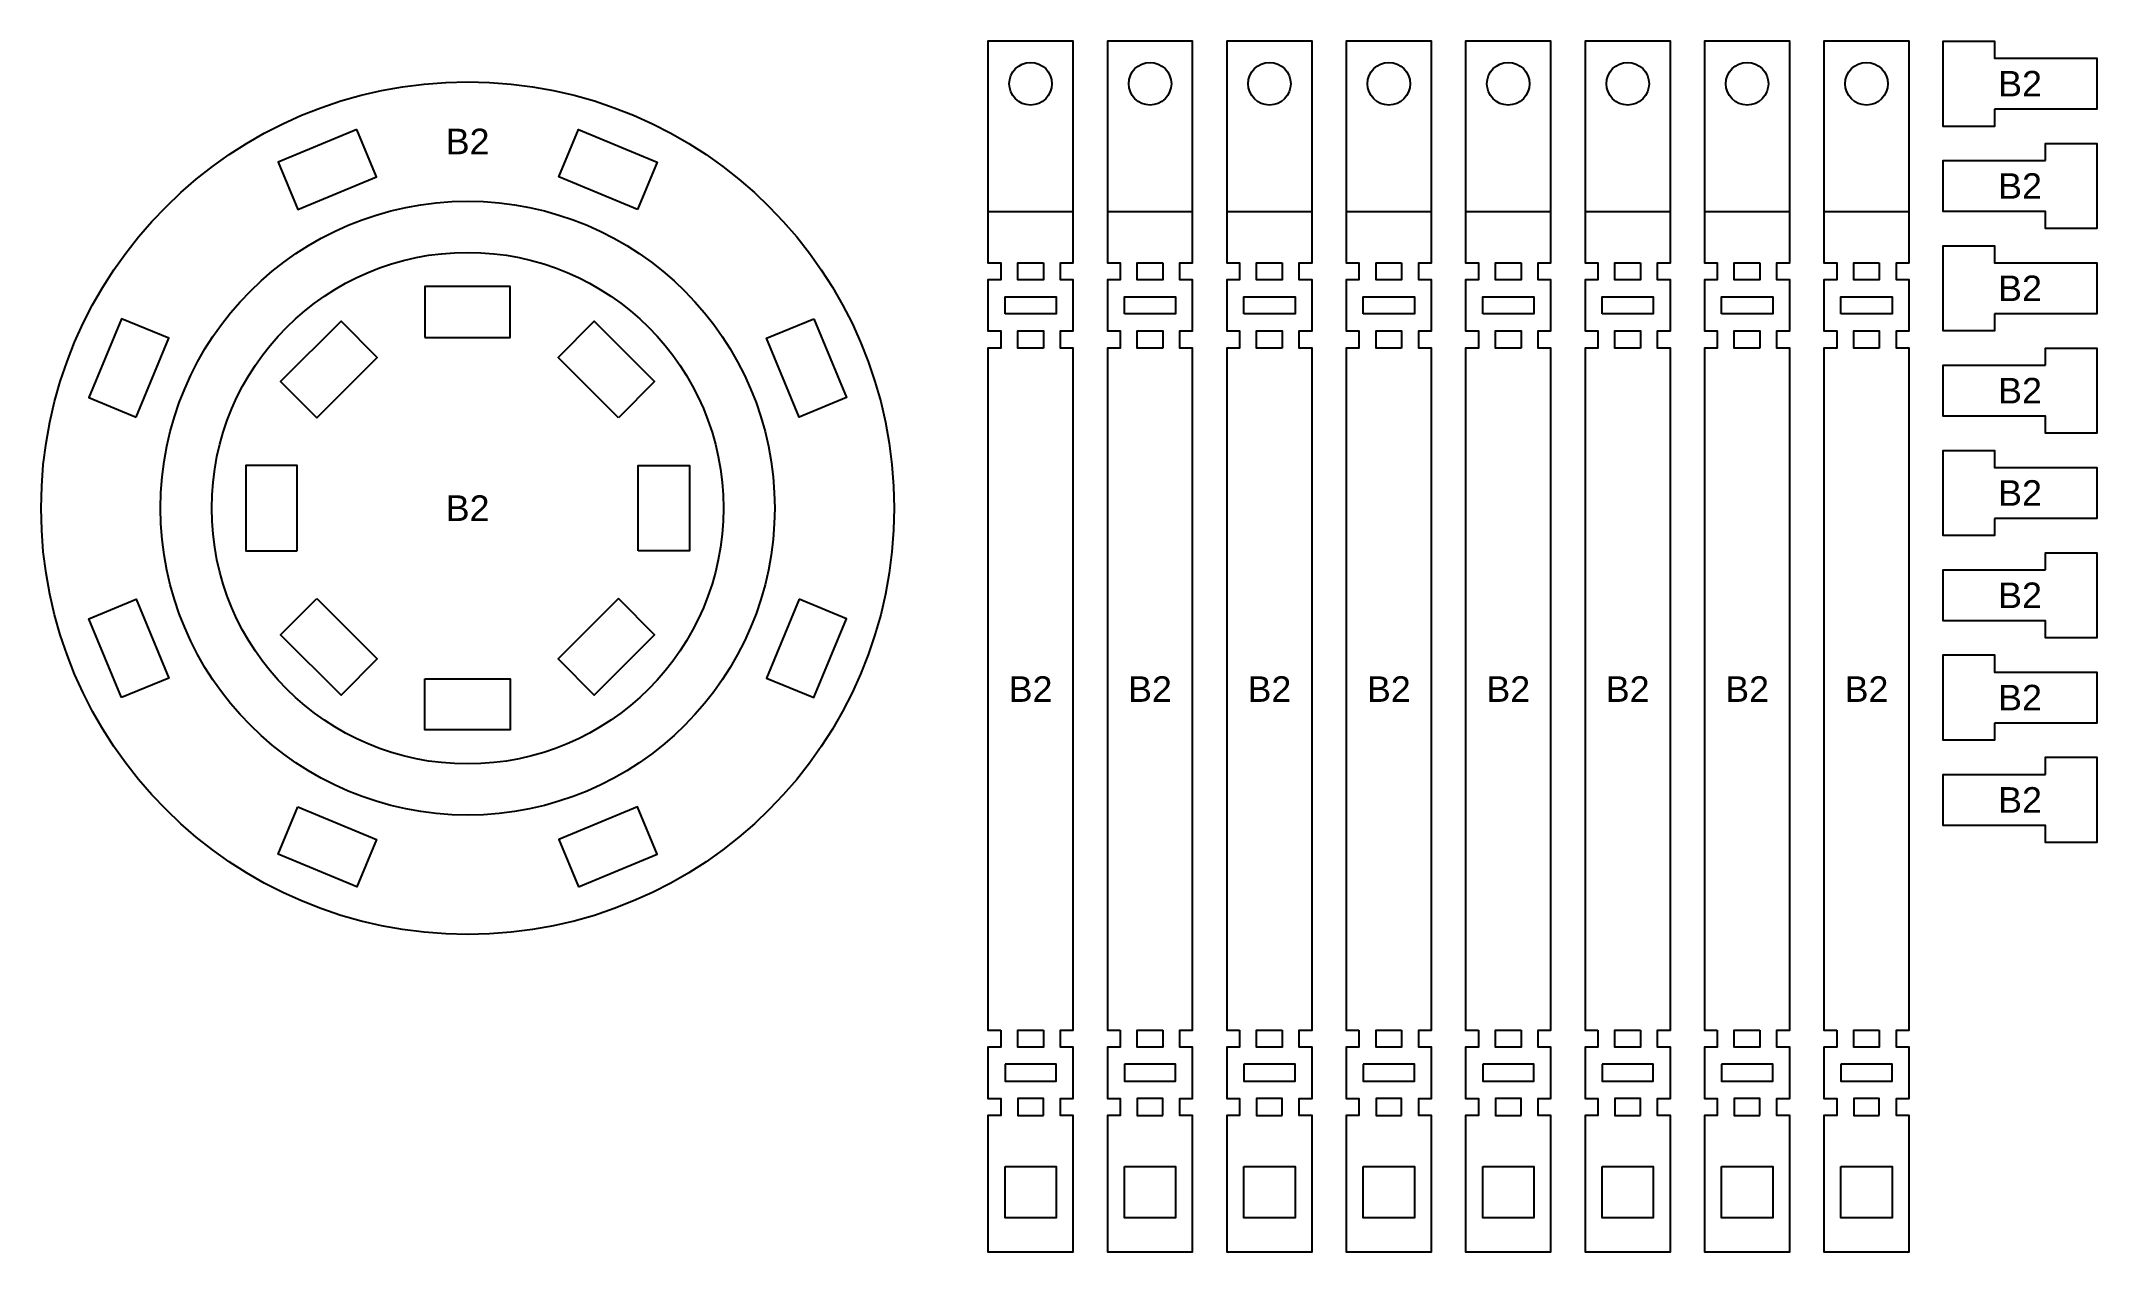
# Model space of a CAD drawing. Header units: millimetres. Extents: x 2891 to 3011, y 1513 to 1584.
import ezdxf

# ---------------------------------------------------------------- set-up
doc = ezdxf.new("R2010")
doc.units = ezdxf.units.MM
for name, color, linetype in [('0 - Marcacao', 6, 'Continuous'), ('1 - Interna', 3, 'Continuous'), ('2 - Externa', 1, 'Continuous')]:
    doc.layers.add(name, color=color, linetype=linetype)
doc.styles.get("Standard").update_dxf_attribs({"font": 'arial.ttf'})

msp = doc.modelspace()

# ---------------------------------------------------------------- linework, layer by layer
at = {"layer": '0 - Marcacao'}
for p, q in [((2946.35, 1573.91), (2951.35, 1573.91)), ((2953.35, 1573.91), (2958.35, 1573.91)), ((2960.35, 1573.91), (2965.35, 1573.91)), ((2967.35, 1573.91), (2972.35, 1573.91)), ((2974.35, 1573.91), (2979.35, 1573.91)), ((2981.35, 1573.91), (2986.35, 1573.91)), ((2988.35, 1573.91), (2993.35, 1573.91)), ((2995.35, 1573.91), (3000.35, 1573.91))]:
    msp.add_line(p, q, dxfattribs=at)
at = {"layer": '1 - Interna'}
for points in [[(2909.36, 1578.73), (2904.74, 1576.81), (2905.89, 1574.04), (2910.51, 1575.95)], [(2925.81, 1574.04), (2921.19, 1575.95), (2922.34, 1578.73), (2926.96, 1576.81)], [(2949.6, 1570.91), (2949.6, 1569.91), (2948.1, 1569.91), (2948.1, 1570.91)], [(2956.6, 1570.91), (2956.6, 1569.91), (2955.1, 1569.91), (2955.1, 1570.91)], [(2963.6, 1570.91), (2963.6, 1569.91), (2962.1, 1569.91), (2962.1, 1570.91)], [(2970.6, 1570.91), (2970.6, 1569.91), (2969.1, 1569.91), (2969.1, 1570.91)], [(2977.6, 1570.91), (2977.6, 1569.91), (2976.1, 1569.91), (2976.1, 1570.91)], [(2984.6, 1570.91), (2984.6, 1569.91), (2983.1, 1569.91), (2983.1, 1570.91)], [(2991.6, 1570.91), (2991.6, 1569.91), (2990.1, 1569.91), (2990.1, 1570.91)], [(2998.6, 1570.91), (2998.6, 1569.91), (2997.1, 1569.91), (2997.1, 1570.91)], [(2913.35, 1566.52), (2918.35, 1566.52), (2918.35, 1569.52), (2913.35, 1569.52)], [(2947.35, 1567.91), (2947.35, 1568.91), (2950.35, 1568.91), (2950.35, 1567.91)], [(2954.35, 1567.91), (2954.35, 1568.91), (2957.35, 1568.91), (2957.35, 1567.91)], [(2961.35, 1567.91), (2961.35, 1568.91), (2964.35, 1568.91), (2964.35, 1567.91)], [(2968.35, 1567.91), (2968.35, 1568.91), (2971.35, 1568.91), (2971.35, 1567.91)], [(2975.35, 1567.91), (2975.35, 1568.91), (2978.35, 1568.91), (2978.35, 1567.91)], [(2982.35, 1567.91), (2982.35, 1568.91), (2985.35, 1568.91), (2985.35, 1567.91)], [(2989.35, 1567.91), (2989.35, 1568.91), (2992.35, 1568.91), (2992.35, 1567.91)], [(2996.35, 1567.91), (2996.35, 1568.91), (2999.35, 1568.91), (2999.35, 1567.91)], [(2896.42, 1561.86), (2898.33, 1566.48), (2895.56, 1567.63), (2893.64, 1563.01)], [(2907.01, 1561.82), (2910.55, 1565.36), (2908.43, 1567.48), (2904.89, 1563.95)], [(2924.69, 1561.82), (2921.15, 1565.36), (2923.27, 1567.48), (2926.81, 1563.95)], [(2936.14, 1567.63), (2938.06, 1563.01), (2935.28, 1561.86), (2933.37, 1566.48)], [(2949.6, 1565.91), (2948.1, 1565.91), (2948.1, 1566.91), (2949.6, 1566.91)], [(2956.6, 1565.91), (2955.1, 1565.91), (2955.1, 1566.91), (2956.6, 1566.91)], [(2963.6, 1565.91), (2962.1, 1565.91), (2962.1, 1566.91), (2963.6, 1566.91)], [(2970.6, 1565.91), (2969.1, 1565.91), (2969.1, 1566.91), (2970.6, 1566.91)], [(2977.6, 1565.91), (2976.1, 1565.91), (2976.1, 1566.91), (2977.6, 1566.91)], [(2984.6, 1565.91), (2983.1, 1565.91), (2983.1, 1566.91), (2984.6, 1566.91)], [(2991.6, 1565.91), (2990.1, 1565.91), (2990.1, 1566.91), (2991.6, 1566.91)], [(2998.6, 1565.91), (2997.1, 1565.91), (2997.1, 1566.91), (2998.6, 1566.91)], [(2905.85, 1554.02), (2905.85, 1559.02), (2902.85, 1559.02), (2902.85, 1554.02)], [(2925.85, 1554.02), (2925.85, 1559.02), (2928.85, 1559.02), (2928.85, 1554.02)], [(2895.56, 1545.41), (2893.64, 1550.03), (2896.42, 1551.18), (2898.33, 1546.56)], [(2907.01, 1551.22), (2910.55, 1547.68), (2908.43, 1545.56), (2904.89, 1549.1)], [(2924.69, 1551.22), (2921.15, 1547.68), (2923.27, 1545.56), (2926.81, 1549.1)], [(2935.28, 1551.18), (2933.37, 1546.56), (2936.14, 1545.41), (2938.06, 1550.03)], [(2913.35, 1546.52), (2918.35, 1546.52), (2918.35, 1543.52), (2913.35, 1543.52)], [(2905.89, 1539), (2910.51, 1537.09), (2909.36, 1534.31), (2904.74, 1536.23)], [(2922.34, 1534.31), (2926.96, 1536.23), (2925.81, 1539), (2921.19, 1537.09)], [(2949.6, 1525.91), (2949.6, 1524.91), (2948.1, 1524.91), (2948.1, 1525.91)], [(2956.6, 1525.91), (2956.6, 1524.91), (2955.1, 1524.91), (2955.1, 1525.91)], [(2963.6, 1525.91), (2963.6, 1524.91), (2962.1, 1524.91), (2962.1, 1525.91)], [(2970.6, 1525.91), (2970.6, 1524.91), (2969.1, 1524.91), (2969.1, 1525.91)], [(2977.6, 1525.91), (2977.6, 1524.91), (2976.1, 1524.91), (2976.1, 1525.91)], [(2984.6, 1525.91), (2984.6, 1524.91), (2983.1, 1524.91), (2983.1, 1525.91)], [(2991.6, 1525.91), (2991.6, 1524.91), (2990.1, 1524.91), (2990.1, 1525.91)], [(2998.6, 1525.91), (2998.6, 1524.91), (2997.1, 1524.91), (2997.1, 1525.91)], [(2947.35, 1523.91), (2947.35, 1522.91), (2950.35, 1522.91), (2950.35, 1523.91)], [(2954.35, 1523.91), (2954.35, 1522.91), (2957.35, 1522.91), (2957.35, 1523.91)], [(2961.35, 1523.91), (2961.35, 1522.91), (2964.35, 1522.91), (2964.35, 1523.91)], [(2968.35, 1523.91), (2968.35, 1522.91), (2971.35, 1522.91), (2971.35, 1523.91)], [(2975.35, 1523.91), (2975.35, 1522.91), (2978.35, 1522.91), (2978.35, 1523.91)], [(2982.35, 1523.91), (2982.35, 1522.91), (2985.35, 1522.91), (2985.35, 1523.91)], [(2989.35, 1523.91), (2989.35, 1522.91), (2992.35, 1522.91), (2992.35, 1523.91)], [(2996.35, 1523.91), (2996.35, 1522.91), (2999.35, 1522.91), (2999.35, 1523.91)], [(2949.6, 1520.91), (2949.6, 1521.91), (2948.1, 1521.91), (2948.1, 1520.91)], [(2956.6, 1520.91), (2956.6, 1521.91), (2955.1, 1521.91), (2955.1, 1520.91)], [(2963.6, 1520.91), (2963.6, 1521.91), (2962.1, 1521.91), (2962.1, 1520.91)], [(2970.6, 1520.91), (2970.6, 1521.91), (2969.1, 1521.91), (2969.1, 1520.91)], [(2977.6, 1520.91), (2977.6, 1521.91), (2976.1, 1521.91), (2976.1, 1520.91)], [(2984.6, 1520.91), (2984.6, 1521.91), (2983.1, 1521.91), (2983.1, 1520.91)], [(2991.6, 1520.91), (2991.6, 1521.91), (2990.1, 1521.91), (2990.1, 1520.91)], [(2998.6, 1520.91), (2998.6, 1521.91), (2997.1, 1521.91), (2997.1, 1520.91)], [(2947.35, 1517.91), (2950.35, 1517.91), (2950.35, 1514.91), (2947.35, 1514.91)], [(2954.35, 1517.91), (2957.35, 1517.91), (2957.35, 1514.91), (2954.35, 1514.91)], [(2961.35, 1517.91), (2964.35, 1517.91), (2964.35, 1514.91), (2961.35, 1514.91)], [(2968.35, 1517.91), (2971.35, 1517.91), (2971.35, 1514.91), (2968.35, 1514.91)], [(2975.35, 1517.91), (2978.35, 1517.91), (2978.35, 1514.91), (2975.35, 1514.91)], [(2982.35, 1517.91), (2985.35, 1517.91), (2985.35, 1514.91), (2982.35, 1514.91)], [(2989.35, 1517.91), (2992.35, 1517.91), (2992.35, 1514.91), (2989.35, 1514.91)], [(2996.35, 1517.91), (2999.35, 1517.91), (2999.35, 1514.91), (2996.35, 1514.91)]]:
    msp.add_lwpolyline(points, close=True, dxfattribs=at)
for centre in [(2948.85, 1581.41), (2955.85, 1581.41), (2962.85, 1581.41), (2969.85, 1581.41), (2976.85, 1581.41), (2983.85, 1581.41), (2990.85, 1581.41), (2997.85, 1581.41)]:
    msp.add_circle(centre, 1.25, dxfattribs=at)
at = {"layer": '2 - Externa'}
for points in [[(2947.1, 1525.91), (2947.1, 1524.91), (2946.35, 1524.91), (2946.35, 1521.91), (2947.1, 1521.91), (2947.1, 1520.91), (2946.35, 1520.91), (2946.35, 1512.91), (2951.35, 1512.91), (2951.35, 1520.91), (2950.6, 1520.91), (2950.6, 1521.91), (2951.35, 1521.91), (2951.35, 1524.91), (2950.6, 1524.91), (2950.6, 1525.91), (2951.35, 1525.91), (2951.35, 1565.91), (2950.6, 1565.91), (2950.6, 1566.91), (2951.35, 1566.91), (2951.35, 1569.91), (2950.6, 1569.91), (2950.6, 1570.91), (2951.35, 1570.91), (2951.35, 1583.91), (2946.35, 1583.91), (2946.35, 1570.91), (2947.1, 1570.91), (2947.1, 1569.91), (2946.35, 1569.91), (2946.35, 1566.91), (2947.1, 1566.91), (2947.1, 1565.91), (2946.35, 1565.91), (2946.35, 1525.91)], [(2954.1, 1525.91), (2954.1, 1524.91), (2953.35, 1524.91), (2953.35, 1521.91), (2954.1, 1521.91), (2954.1, 1520.91), (2953.35, 1520.91), (2953.35, 1512.91), (2958.35, 1512.91), (2958.35, 1520.91), (2957.6, 1520.91), (2957.6, 1521.91), (2958.35, 1521.91), (2958.35, 1524.91), (2957.6, 1524.91), (2957.6, 1525.91), (2958.35, 1525.91), (2958.35, 1565.91), (2957.6, 1565.91), (2957.6, 1566.91), (2958.35, 1566.91), (2958.35, 1569.91), (2957.6, 1569.91), (2957.6, 1570.91), (2958.35, 1570.91), (2958.35, 1583.91), (2953.35, 1583.91), (2953.35, 1570.91), (2954.1, 1570.91), (2954.1, 1569.91), (2953.35, 1569.91), (2953.35, 1566.91), (2954.1, 1566.91), (2954.1, 1565.91), (2953.35, 1565.91), (2953.35, 1525.91)], [(2961.1, 1525.91), (2961.1, 1524.91), (2960.35, 1524.91), (2960.35, 1521.91), (2961.1, 1521.91), (2961.1, 1520.91), (2960.35, 1520.91), (2960.35, 1512.91), (2965.35, 1512.91), (2965.35, 1520.91), (2964.6, 1520.91), (2964.6, 1521.91), (2965.35, 1521.91), (2965.35, 1524.91), (2964.6, 1524.91), (2964.6, 1525.91), (2965.35, 1525.91), (2965.35, 1565.91), (2964.6, 1565.91), (2964.6, 1566.91), (2965.35, 1566.91), (2965.35, 1569.91), (2964.6, 1569.91), (2964.6, 1570.91), (2965.35, 1570.91), (2965.35, 1583.91), (2960.35, 1583.91), (2960.35, 1570.91), (2961.1, 1570.91), (2961.1, 1569.91), (2960.35, 1569.91), (2960.35, 1566.91), (2961.1, 1566.91), (2961.1, 1565.91), (2960.35, 1565.91), (2960.35, 1525.91)], [(2968.1, 1525.91), (2968.1, 1524.91), (2967.35, 1524.91), (2967.35, 1521.91), (2968.1, 1521.91), (2968.1, 1520.91), (2967.35, 1520.91), (2967.35, 1512.91), (2972.35, 1512.91), (2972.35, 1520.91), (2971.6, 1520.91), (2971.6, 1521.91), (2972.35, 1521.91), (2972.35, 1524.91), (2971.6, 1524.91), (2971.6, 1525.91), (2972.35, 1525.91), (2972.35, 1565.91), (2971.6, 1565.91), (2971.6, 1566.91), (2972.35, 1566.91), (2972.35, 1569.91), (2971.6, 1569.91), (2971.6, 1570.91), (2972.35, 1570.91), (2972.35, 1583.91), (2967.35, 1583.91), (2967.35, 1570.91), (2968.1, 1570.91), (2968.1, 1569.91), (2967.35, 1569.91), (2967.35, 1566.91), (2968.1, 1566.91), (2968.1, 1565.91), (2967.35, 1565.91), (2967.35, 1525.91)], [(2975.1, 1525.91), (2975.1, 1524.91), (2974.35, 1524.91), (2974.35, 1521.91), (2975.1, 1521.91), (2975.1, 1520.91), (2974.35, 1520.91), (2974.35, 1512.91), (2979.35, 1512.91), (2979.35, 1520.91), (2978.6, 1520.91), (2978.6, 1521.91), (2979.35, 1521.91), (2979.35, 1524.91), (2978.6, 1524.91), (2978.6, 1525.91), (2979.35, 1525.91), (2979.35, 1565.91), (2978.6, 1565.91), (2978.6, 1566.91), (2979.35, 1566.91), (2979.35, 1569.91), (2978.6, 1569.91), (2978.6, 1570.91), (2979.35, 1570.91), (2979.35, 1583.91), (2974.35, 1583.91), (2974.35, 1570.91), (2975.1, 1570.91), (2975.1, 1569.91), (2974.35, 1569.91), (2974.35, 1566.91), (2975.1, 1566.91), (2975.1, 1565.91), (2974.35, 1565.91), (2974.35, 1525.91)], [(2982.1, 1525.91), (2982.1, 1524.91), (2981.35, 1524.91), (2981.35, 1521.91), (2982.1, 1521.91), (2982.1, 1520.91), (2981.35, 1520.91), (2981.35, 1512.91), (2986.35, 1512.91), (2986.35, 1520.91), (2985.6, 1520.91), (2985.6, 1521.91), (2986.35, 1521.91), (2986.35, 1524.91), (2985.6, 1524.91), (2985.6, 1525.91), (2986.35, 1525.91), (2986.35, 1565.91), (2985.6, 1565.91), (2985.6, 1566.91), (2986.35, 1566.91), (2986.35, 1569.91), (2985.6, 1569.91), (2985.6, 1570.91), (2986.35, 1570.91), (2986.35, 1583.91), (2981.35, 1583.91), (2981.35, 1570.91), (2982.1, 1570.91), (2982.1, 1569.91), (2981.35, 1569.91), (2981.35, 1566.91), (2982.1, 1566.91), (2982.1, 1565.91), (2981.35, 1565.91), (2981.35, 1525.91)], [(2989.1, 1525.91), (2989.1, 1524.91), (2988.35, 1524.91), (2988.35, 1521.91), (2989.1, 1521.91), (2989.1, 1520.91), (2988.35, 1520.91), (2988.35, 1512.91), (2993.35, 1512.91), (2993.35, 1520.91), (2992.6, 1520.91), (2992.6, 1521.91), (2993.35, 1521.91), (2993.35, 1524.91), (2992.6, 1524.91), (2992.6, 1525.91), (2993.35, 1525.91), (2993.35, 1565.91), (2992.6, 1565.91), (2992.6, 1566.91), (2993.35, 1566.91), (2993.35, 1569.91), (2992.6, 1569.91), (2992.6, 1570.91), (2993.35, 1570.91), (2993.35, 1583.91), (2988.35, 1583.91), (2988.35, 1570.91), (2989.1, 1570.91), (2989.1, 1569.91), (2988.35, 1569.91), (2988.35, 1566.91), (2989.1, 1566.91), (2989.1, 1565.91), (2988.35, 1565.91), (2988.35, 1525.91)], [(2996.1, 1525.91), (2996.1, 1524.91), (2995.35, 1524.91), (2995.35, 1521.91), (2996.1, 1521.91), (2996.1, 1520.91), (2995.35, 1520.91), (2995.35, 1512.91), (3000.35, 1512.91), (3000.35, 1520.91), (2999.6, 1520.91), (2999.6, 1521.91), (3000.35, 1521.91), (3000.35, 1524.91), (2999.6, 1524.91), (2999.6, 1525.91), (3000.35, 1525.91), (3000.35, 1565.91), (2999.6, 1565.91), (2999.6, 1566.91), (3000.35, 1566.91), (3000.35, 1569.91), (2999.6, 1569.91), (2999.6, 1570.91), (3000.35, 1570.91), (3000.35, 1583.91), (2995.35, 1583.91), (2995.35, 1570.91), (2996.1, 1570.91), (2996.1, 1569.91), (2995.35, 1569.91), (2995.35, 1566.91), (2996.1, 1566.91), (2996.1, 1565.91), (2995.35, 1565.91), (2995.35, 1525.91)], [(3005.35, 1579.91), (3005.35, 1578.91), (3002.35, 1578.91), (3002.35, 1583.91), (3005.35, 1583.91), (3005.35, 1582.91), (3011.35, 1582.91), (3011.35, 1579.91)], [(3008.35, 1576.91), (3008.35, 1577.91), (3011.35, 1577.91), (3011.35, 1572.91), (3008.35, 1572.91), (3008.35, 1573.91), (3002.35, 1573.91), (3002.35, 1576.91)], [(3005.35, 1567.91), (3005.35, 1566.91), (3002.35, 1566.91), (3002.35, 1571.91), (3005.35, 1571.91), (3005.35, 1570.91), (3011.35, 1570.91), (3011.35, 1567.91)], [(3008.35, 1564.91), (3008.35, 1565.91), (3011.35, 1565.91), (3011.35, 1560.91), (3008.35, 1560.91), (3008.35, 1561.91), (3002.35, 1561.91), (3002.35, 1564.91)], [(3005.35, 1555.91), (3005.35, 1554.91), (3002.35, 1554.91), (3002.35, 1559.91), (3005.35, 1559.91), (3005.35, 1558.91), (3011.35, 1558.91), (3011.35, 1555.91)], [(3008.35, 1552.91), (3008.35, 1553.91), (3011.35, 1553.91), (3011.35, 1548.91), (3008.35, 1548.91), (3008.35, 1549.91), (3002.35, 1549.91), (3002.35, 1552.91)], [(3005.35, 1543.91), (3005.35, 1542.91), (3002.35, 1542.91), (3002.35, 1547.91), (3005.35, 1547.91), (3005.35, 1546.91), (3011.35, 1546.91), (3011.35, 1543.91)], [(3008.35, 1540.91), (3008.35, 1541.91), (3011.35, 1541.91), (3011.35, 1536.91), (3008.35, 1536.91), (3008.35, 1537.91), (3002.35, 1537.91), (3002.35, 1540.91)]]:
    msp.add_lwpolyline(points, close=True, dxfattribs=at)
for radius in [25, 18, 15]:
    msp.add_circle((2915.85, 1556.52), radius, dxfattribs=at)

# ---------------------------------------------------------------- texts
at = {"layer": '0 - Marcacao', "char_height": 1.5, "attachment_point": 5}
for insert in [(3006.85, 1581.41), (2915.85, 1578.02), (3006.85, 1575.41), (3006.85, 1569.41), (3006.85, 1563.41), (3006.85, 1557.41), (2915.85, 1556.52), (3006.85, 1551.41), (2948.85, 1545.91), (2955.85, 1545.91), (2962.85, 1545.91), (2969.85, 1545.91), (2976.85, 1545.91), (2983.85, 1545.91), (2990.85, 1545.91), (2997.85, 1545.91), (3006.85, 1545.41), (3006.85, 1539.41)]:
    msp.add_mtext_dynamic_manual_height_columns('B2', width=1.3262, gutter_width=12.5, heights=[0], dxfattribs=dict(at, insert=insert))

doc.saveas('drawing.dxf')
